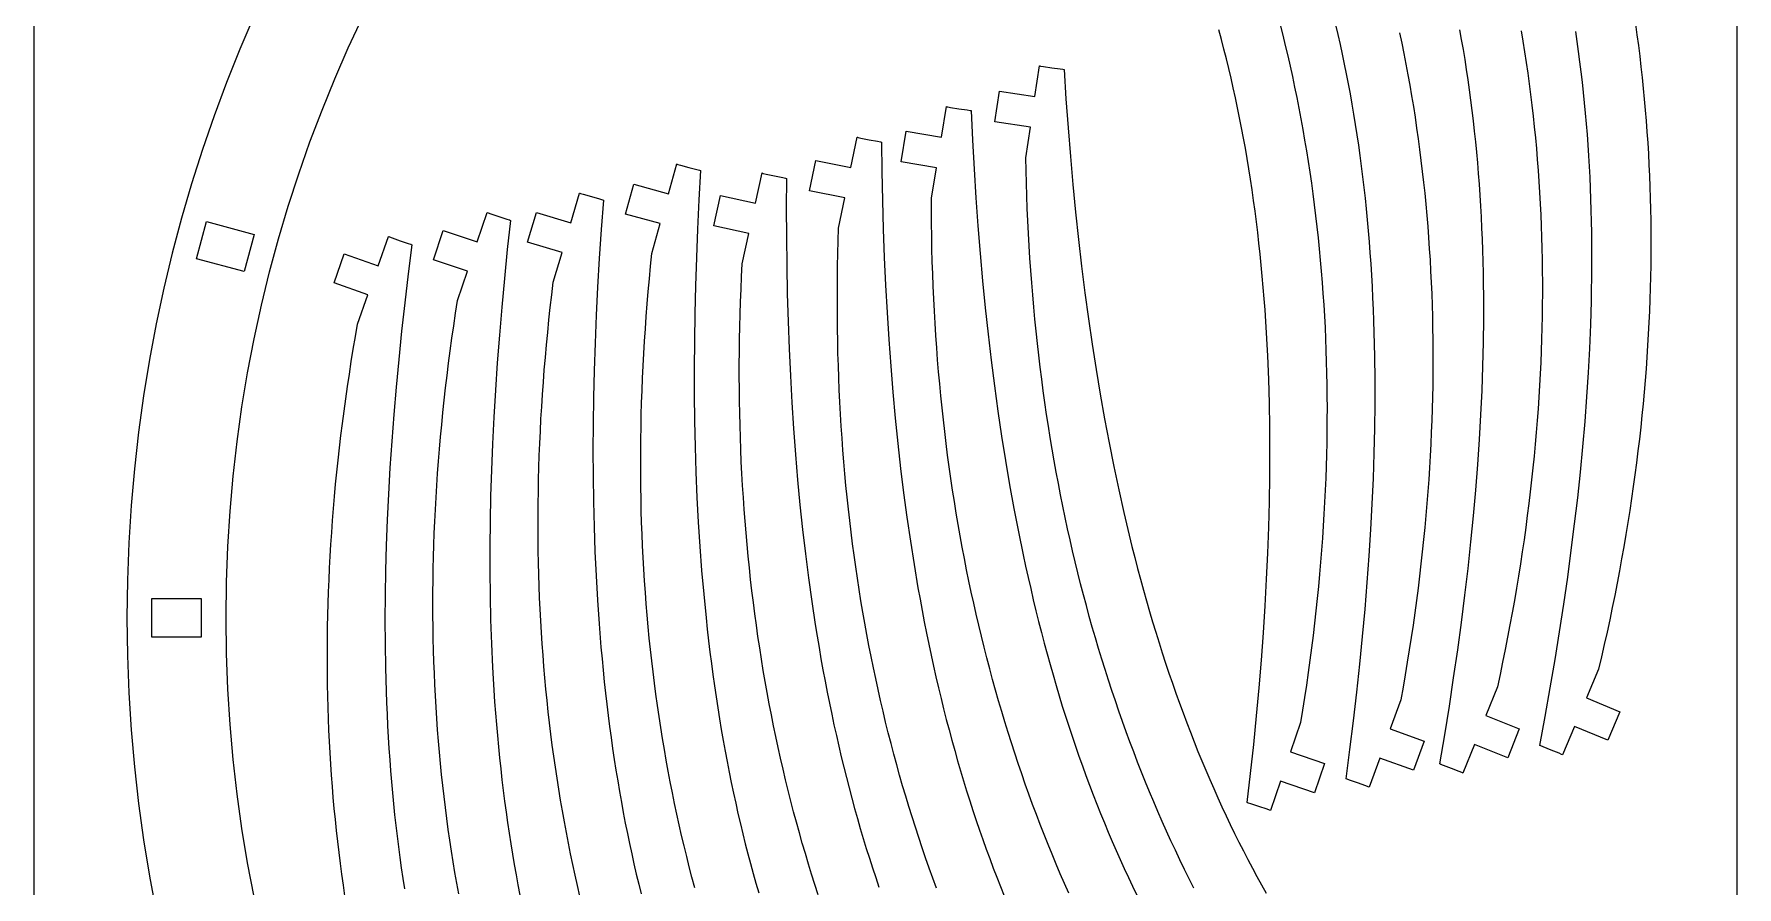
# Model space of a CAD drawing. Header units: metres. Extents: x -269 to 2726, y -36 to 1548.
# Drawn here: x 930.8 to 1205.8, y 659.2 to 796.8 of the extents above; entities that cross this region are included whole.
import ezdxf

# ---------------------------------------------------------------- set-up
doc = ezdxf.new("R2010")
doc.units = ezdxf.units.M
doc.layers.add('Page1', color=7, linetype='CONTINUOUS')

msp = doc.modelspace()

# ---------------------------------------------------------------- linework, layer by layer
at = {"layer": 'Page1'}
for points in [[(930.808216, 1488.872148), (1205.808216, 1488.872148), (1205.808216, -36.127852), (930.808216, -36.127852), (930.808216, 1488.872148)], [(1132.047241, 798.321411), (1132.464355, 796.66217), (1132.870117, 794.99646), (1133.264404, 793.324341), (1133.646973, 791.645752), (1134.018066, 789.960815), (1134.377563, 788.269409), (1134.725342, 786.571594), (1135.061523, 784.867432), (1135.385986, 783.15686), (1135.698608, 781.43988), (1135.999512, 779.716614), (1136.288696, 777.987), (1136.565918, 776.250977), (1136.831421, 774.508667), (1137.084839, 772.760071), (1137.326538, 771.005127), (1137.556152, 769.243896), (1137.773804, 767.476318), (1137.97937, 765.702515), (1138.172974, 763.922485), (1138.35437, 762.136169), (1138.523804, 760.343567), (1138.680908, 758.544739), (1138.82605, 756.739746), (1138.958862, 754.928467), (1139.079346, 753.111023), (1139.187622, 751.287354), (1139.283691, 749.45752), (1139.36731, 747.621521), (1139.438599, 745.779297), (1139.497437, 743.930969), (1139.543945, 742.076477), (1139.577881, 740.215881), (1139.599365, 738.349121), (1139.608398, 736.476257), (1139.604736, 734.59729), (1139.588623, 732.712219), (1139.559814, 730.821106), (1139.518311, 728.923889), (1139.464111, 727.02063), (1139.397339, 725.111267), (1139.317749, 723.195923), (1139.225342, 721.274475), (1139.120117, 719.347046), (1139.002075, 717.413635), (1138.871216, 715.474182), (1138.727295, 713.528748), (1138.570557, 711.577332), (1138.400879, 709.619934), (1138.21814, 707.656616), (1138.022461, 705.687317), (1137.813599, 703.712036), (1137.591675, 701.730896), (1137.356689, 699.743774), (1137.108521, 697.750793), (1136.847046, 695.751892), (1136.57251, 693.74707), (1136.284668, 691.736389), (1135.983521, 689.719849), (1135.669067, 687.697449), (1135.341309, 685.669189)], [(1151.520264, 689.362549), (1149.827026, 684.657959), (1149.827026, 684.657959), (1155.284302, 682.693787), (1153.590942, 677.989197), (1148.133667, 679.95343), (1148.133667, 679.95343), (1146.44043, 675.248901), (1146.44043, 675.248901), (1146.399048, 675.277466), (1146.280029, 675.329529), (1145.854004, 675.490356), (1144.558716, 675.942993), (1143.263428, 676.387268), (1142.837158, 676.537598), (1142.676758, 676.603516), (1142.676758, 676.603516), (1143.302734, 681.322144), (1143.883789, 685.976379), (1144.420044, 690.567078), (1144.911621, 695.095154), (1145.358398, 699.561401), (1145.76062, 703.966675), (1146.118042, 708.311707), (1146.43103, 712.597534), (1146.699341, 716.824829), (1146.923218, 720.994507), (1147.102539, 725.107361), (1147.237549, 729.164307), (1147.328003, 733.166077), (1147.374268, 737.113647), (1147.376099, 741.007751), (1147.333618, 744.849243), (1147.246948, 748.638977), (1147.187012, 750.514709), (1147.116089, 752.377808), (1147.034058, 754.228394), (1146.94104, 756.066528), (1146.836914, 757.892395), (1146.721802, 759.706055), (1146.595703, 761.507568), (1146.458496, 763.297119), (1146.310425, 765.074829), (1146.151245, 766.840698), (1145.981079, 768.59491), (1145.799805, 770.337524), (1145.607666, 772.068665), (1145.404541, 773.788452), (1145.19043, 775.497009), (1144.965332, 777.194336), (1144.729248, 778.880676), (1144.482178, 780.55603), (1144.224121, 782.220581), (1143.9552, 783.87439), (1143.675293, 785.517578), (1143.384399, 787.150208), (1143.08252, 788.772461), (1142.769775, 790.384338), (1142.446045, 791.986023), (1142.11145, 793.577637), (1141.765869, 795.15918), (1141.409424, 796.730896), (1141.042114, 798.292786)], [(1167.115356, 691.443909), (1165.258911, 686.801331), (1165.258911, 686.801331), (1170.644409, 684.647827), (1168.787842, 680.005249), (1163.402466, 682.158752), (1163.402466, 682.158752), (1161.546021, 677.516113), (1161.546021, 677.516113), (1161.505615, 677.546143), (1161.388672, 677.602295), (1160.968384, 677.777893), (1159.689697, 678.275513), (1158.410645, 678.764709), (1157.98999, 678.92981), (1157.832031, 679.001282), (1157.832031, 679.001282), (1158.622192, 683.69519), (1159.365356, 688.326294), (1160.061523, 692.895508), (1160.710815, 697.403687), (1161.313232, 701.851624), (1161.868896, 706.240112), (1162.377808, 710.570068), (1162.840088, 714.842346), (1163.255859, 719.057678), (1163.625, 723.217041), (1163.947876, 727.321106), (1164.224243, 731.37085), (1164.454468, 735.367065), (1164.638306, 739.310608), (1164.776123, 743.202271), (1164.867676, 747.042908), (1164.91333, 750.833374), (1164.918945, 752.710022), (1164.912964, 754.574463), (1164.89563, 756.426758), (1164.866821, 758.26709), (1164.826538, 760.095459), (1164.77478, 761.911987), (1164.711548, 763.716858), (1164.636963, 765.510132), (1164.550903, 767.29187), (1164.453491, 769.062256), (1164.344727, 770.821289), (1164.224487, 772.569214), (1164.092773, 774.305969), (1163.949829, 776.031799), (1163.79541, 777.746765), (1163.629639, 779.450989), (1163.452637, 781.144531), (1163.26416, 782.827515), (1163.064453, 784.5), (1162.853271, 786.162231), (1162.630859, 787.814148), (1162.397217, 789.455933), (1162.1521, 791.087708), (1161.895874, 792.709534), (1161.628174, 794.321594), (1161.349365, 795.923889), (1161.059204, 797.516541)], [(1189.420532, 798.415222), (1189.661133, 796.702881), (1189.889648, 794.984985), (1190.106079, 793.261475), (1190.310425, 791.532471), (1190.502563, 789.797913), (1190.682617, 788.0578), (1190.850342, 786.312195), (1191.005859, 784.561096), (1191.149048, 782.804504), (1191.280029, 781.04248), (1191.39856, 779.274963), (1191.504761, 777.501953), (1191.598633, 775.723572), (1191.680054, 773.939758), (1191.748901, 772.150513), (1191.805298, 770.355896), (1191.849243, 768.555847), (1191.880615, 766.750488), (1191.899414, 764.939697), (1191.905518, 763.123596), (1191.899048, 761.302185), (1191.879761, 759.475403), (1191.8479, 757.643311), (1191.803345, 755.805908), (1191.74585, 753.963257), (1191.675659, 752.115295), (1191.592651, 750.262085), (1191.496826, 748.403625), (1191.388062, 746.539978), (1191.266357, 744.671021), (1191.131714, 742.796875), (1190.984009, 740.917542), (1190.823364, 739.03302), (1190.649658, 737.143372), (1190.462891, 735.248474), (1190.262939, 733.34845), (1190.049927, 731.443298), (1189.82373, 729.53302), (1189.584351, 727.617615), (1189.331787, 725.697144), (1189.065918, 723.771545), (1188.786743, 721.840881), (1188.494263, 719.905151), (1188.188354, 717.964355), (1187.869141, 716.018555), (1187.536499, 714.067688), (1187.19043, 712.111816), (1186.830811, 710.15094), (1186.457764, 708.18512), (1186.071167, 706.214294), (1185.671021, 704.238464), (1185.257202, 702.25769), (1184.829834, 700.272034), (1184.388794, 698.281372), (1183.93396, 696.285828), (1183.465576, 694.2854)], [(1135.341309, 685.669189), (1133.730347, 680.935852), (1133.730347, 680.935852), (1139.221069, 679.067139), (1137.610107, 674.33374), (1132.119385, 676.202454), (1132.119385, 676.202454), (1130.508545, 671.469055), (1130.508545, 671.469055), (1130.466553, 671.496887), (1130.346802, 671.546875), (1129.917969, 671.700256), (1128.61499, 672.130249), (1127.312134, 672.551819), (1126.883301, 672.694702), (1126.721802, 672.757813), (1126.721802, 672.757813), (1127.265259, 677.486633), (1127.765015, 682.150269), (1128.221069, 686.749695), (1128.633545, 691.285645), (1129.002319, 695.758972), (1129.327515, 700.170593), (1129.609253, 704.52124), (1129.84729, 708.811829), (1130.04187, 713.043152), (1130.192871, 717.216125), (1130.300415, 721.331482), (1130.364502, 725.390137), (1130.385254, 729.392944), (1130.362427, 733.340698), (1130.296387, 737.234192), (1130.18689, 741.074402), (1130.034058, 744.862061), (1129.941406, 746.73645), (1129.837891, 748.598022), (1129.723633, 750.446899), (1129.598511, 752.283142), (1129.462646, 754.106873), (1129.315918, 755.918274), (1129.158325, 757.717346), (1128.98999, 759.504211), (1128.810791, 761.279053), (1128.62085, 763.04187), (1128.420044, 764.792847), (1128.208496, 766.532043), (1127.986206, 768.259583), (1127.753052, 769.975525), (1127.509155, 771.680054), (1127.254395, 773.373291), (1126.989014, 775.055237), (1126.712646, 776.726013), (1126.425659, 778.385803), (1126.12793, 780.034668), (1125.819336, 781.672668), (1125.5, 783.299988), (1125.169922, 784.916687), (1124.829102, 786.522888), (1124.477417, 788.118713), (1124.115112, 789.704224), (1123.741943, 791.279541), (1123.358154, 792.844788), (1122.963501, 794.400024), (1122.558228, 795.945374), (1122.142212, 797.481018)], [(1151.32251, 797.037476), (1151.675781, 795.352539), (1152.017456, 793.661316), (1152.34729, 791.963928), (1152.665405, 790.260315), (1152.971802, 788.550476), (1153.266357, 786.834534), (1153.54895, 785.112427), (1153.819824, 783.384094), (1154.078735, 781.649719), (1154.325684, 779.909119), (1154.560669, 778.162476), (1154.783569, 776.409668), (1154.994507, 774.650757), (1155.193359, 772.885803), (1155.380127, 771.114746), (1155.554688, 769.337646), (1155.717163, 767.554443), (1155.867432, 765.765259), (1156.005493, 763.969971), (1156.131348, 762.168701), (1156.244873, 760.361389), (1156.345947, 758.548096), (1156.434814, 756.728821), (1156.51123, 754.903564), (1156.575317, 753.072327), (1156.626953, 751.235107), (1156.666016, 749.391968), (1156.692627, 747.542908), (1156.706787, 745.687866), (1156.708252, 743.826965), (1156.697144, 741.960083), (1156.673462, 740.087402), (1156.637085, 738.20874), (1156.588013, 736.32428), (1156.526123, 734.433899), (1156.451538, 732.53772), (1156.364258, 730.635681), (1156.264038, 728.727783), (1156.151001, 726.814087), (1156.025146, 724.894592), (1155.886353, 722.969299), (1155.734497, 721.038208), (1155.569824, 719.101379), (1155.39209, 717.158752), (1155.201294, 715.210327), (1154.997437, 713.256226), (1154.780518, 711.296387), (1154.550415, 709.33075), (1154.307129, 707.359497), (1154.050659, 705.382507), (1153.781006, 703.39978), (1153.498047, 701.411438), (1153.201782, 699.417358), (1152.892334, 697.417664), (1152.569458, 695.412354), (1152.233154, 693.401367), (1151.883423, 691.384766), (1151.520264, 689.362549)], [(1170.969849, 797.363892), (1171.252197, 795.661804), (1171.522705, 793.953918), (1171.781128, 792.240234), (1172.027588, 790.520813), (1172.262085, 788.795593), (1172.484497, 787.064636), (1172.694824, 785.327942), (1172.893066, 783.585571), (1173.079102, 781.837463), (1173.25293, 780.083618), (1173.414551, 778.324097), (1173.563965, 776.55896), (1173.701172, 774.788086), (1173.825928, 773.011597), (1173.938477, 771.229492), (1174.038574, 769.441711), (1174.126343, 767.648315), (1174.20166, 765.849365), (1174.264526, 764.0448), (1174.314819, 762.234619), (1174.352661, 760.418884), (1174.37793, 758.597656), (1174.390747, 756.770813), (1174.390747, 754.938416), (1174.378174, 753.100586), (1174.353027, 751.257202), (1174.315063, 749.408264), (1174.264404, 747.553894), (1174.200928, 745.694092), (1174.124756, 743.828735), (1174.035645, 741.958008), (1173.933716, 740.081787), (1173.818848, 738.200195), (1173.691162, 736.31311), (1173.550415, 734.420654), (1173.396729, 732.522827), (1173.230103, 730.619629), (1173.050293, 728.71106), (1172.857544, 726.797119), (1172.651611, 724.877808), (1172.432495, 722.953247), (1172.200317, 721.023254), (1171.954834, 719.088013), (1171.696167, 717.147522), (1171.424316, 715.20166), (1171.139038, 713.25061), (1170.840454, 711.29425), (1170.528564, 709.332642), (1170.203369, 707.365784), (1169.864624, 705.393677), (1169.512451, 703.416443), (1169.146851, 701.43396), (1168.7677, 699.446228), (1168.375, 697.45343), (1167.96875, 695.455383), (1167.54895, 693.452209), (1167.115356, 691.443909)], [(1183.465576, 694.2854), (1181.52832, 689.675903), (1181.52832, 689.675903), (1186.875366, 687.428772), (1184.93811, 682.819275), (1179.591187, 685.066467), (1179.591187, 685.066467), (1177.653931, 680.45697), (1177.653931, 680.45697), (1177.614136, 680.487671), (1177.498047, 680.545837), (1177.080933, 680.728821), (1175.811157, 681.248596), (1174.540894, 681.760071), (1174.123169, 681.932495), (1173.966309, 682.006714), (1173.966309, 682.006714), (1174.838379, 686.686096), (1175.662231, 691.303528), (1176.437988, 695.859924), (1177.165894, 700.356079), (1177.845825, 704.792786), (1178.478027, 709.170959), (1179.062378, 713.491394), (1179.599243, 717.754883), (1180.088501, 721.962341), (1180.530273, 726.114624), (1180.924561, 730.212463), (1181.271729, 734.256775), (1181.571533, 738.248352), (1181.824219, 742.188049), (1182.029907, 746.076721), (1182.188477, 749.915161), (1182.300293, 753.704224), (1182.338623, 755.580566), (1182.365234, 757.444824), (1182.380249, 759.297119), (1182.383545, 761.137634), (1182.375122, 762.966431), (1182.355103, 764.78363), (1182.323364, 766.589355), (1182.280151, 768.383606), (1182.22522, 770.166565), (1182.158691, 771.938354), (1182.080566, 773.699097), (1181.990845, 775.448792), (1181.889526, 777.187622), (1181.776611, 778.91571), (1181.652222, 780.633118), (1181.516235, 782.339905), (1181.368774, 784.036316), (1181.209717, 785.72229), (1181.039185, 787.398071), (1180.857178, 789.06366), (1180.663574, 790.719238), (1180.458618, 792.364868), (1180.242065, 794.000671), (1180.014038, 795.626709), (1179.774658, 797.243164)], [(1118.090332, 658.953552), (1117.332153, 660.469055), (1116.584106, 661.992981), (1115.845947, 663.52533), (1115.11792, 665.066101), (1114.400024, 666.615295), (1113.692139, 668.172913), (1112.994507, 669.738892), (1112.306885, 671.313293), (1111.629639, 672.896118), (1110.962524, 674.487305), (1110.305786, 676.086853), (1109.659302, 677.694824), (1109.023071, 679.311157), (1108.397339, 680.935913), (1107.781982, 682.56897), (1107.177124, 684.210449), (1106.582642, 685.860291), (1105.998779, 687.518433), (1105.425293, 689.184998), (1104.862549, 690.859863), (1104.310303, 692.543091), (1103.768677, 694.234619), (1103.237793, 695.934509), (1102.717651, 697.642761), (1102.20813, 699.359314), (1101.709473, 701.084167), (1101.221558, 702.817383), (1100.744507, 704.558899), (1100.27832, 706.308716), (1099.822998, 708.066833), (1099.378662, 709.833252), (1098.94519, 711.607971), (1098.522827, 713.390991), (1098.11145, 715.182251), (1097.711182, 716.981812), (1097.321899, 718.789673), (1096.943848, 720.605835), (1096.577026, 722.430237), (1096.221191, 724.262878), (1095.876709, 726.103821), (1095.543579, 727.953003), (1095.221558, 729.810425), (1094.911011, 731.676086), (1094.611694, 733.550049), (1094.323853, 735.43219), (1094.047485, 737.322571), (1093.782471, 739.221191), (1093.529053, 741.128052), (1093.286987, 743.043152), (1093.056641, 744.966431), (1092.837769, 746.897949), (1092.630615, 748.837646), (1092.435059, 750.785522), (1092.251221, 752.741638), (1092.079102, 754.705994), (1091.918701, 756.678467), (1091.770142, 758.65918), (1091.633423, 760.64801), (1091.508423, 762.645081), (1091.395386, 764.650269), (1091.294312, 766.663635), (1091.205078, 768.685181), (1091.12793, 770.714905), (1091.062744, 772.752747), (1091.009644, 774.798767), (1090.968628, 776.852966), (1090.968628, 776.852966), (1091.705078, 781.798401), (1091.705078, 781.798401), (1085.968384, 782.65271), (1086.704834, 787.598206), (1092.441528, 786.743835), (1092.441528, 786.743835), (1093.177979, 791.689331), (1093.177979, 791.689331), (1093.224243, 791.669434), (1093.351074, 791.641785), (1093.800537, 791.567749), (1095.159424, 791.378235), (1096.516724, 791.197021), (1096.964111, 791.13324), (1097.134399, 791.100159), (1097.134399, 791.100159), (1097.447266, 786.350525), (1097.791504, 781.672791), (1098.167114, 777.066101), (1098.574341, 772.529663), (1099.013306, 768.062683), (1099.484009, 763.664246), (1099.986694, 759.333557), (1100.521484, 755.069763), (1101.088501, 750.87207), (1101.687866, 746.739624), (1102.31958, 742.67157), (1102.984009, 738.667175), (1103.68103, 734.725525), (1104.410889, 730.845764), (1105.173828, 727.0271), (1105.969849, 723.268738), (1106.79895, 719.569824), (1107.226074, 717.742371), (1107.661499, 715.929504), (1108.105347, 714.131042), (1108.557617, 712.346985), (1109.018188, 710.577087), (1109.487183, 708.82135), (1109.9646, 707.079651), (1110.450562, 705.351868), (1110.944946, 703.637939), (1111.447754, 701.937683), (1111.959106, 700.251038), (1112.478882, 698.577942), (1113.007324, 696.918213), (1113.544189, 695.27179), (1114.0896, 693.638611), (1114.643677, 692.018494), (1115.206299, 690.411316), (1115.777588, 688.817078), (1116.357422, 687.235657), (1116.945923, 685.66687), (1117.543091, 684.110657), (1118.148926, 682.566895), (1118.763428, 681.035522), (1119.386597, 679.516418), (1120.018555, 678.009521), (1120.65918, 676.514587), (1121.308594, 675.031677), (1121.966797, 673.560608), (1122.633667, 672.101257), (1123.309448, 670.653564), (1123.994019, 669.217407), (1124.687378, 667.792664), (1125.389648, 666.379211), (1126.100708, 664.977051), (1126.820679, 663.585999), (1127.549561, 662.205933), (1128.287231, 660.836853), (1129.033936, 659.478516), (1129.789551, 658.13092)], [(1097.908325, 658.128418), (1097.217407, 659.68988), (1096.536865, 661.259583), (1095.866577, 662.837524), (1095.206665, 664.423706), (1094.557129, 666.018066), (1093.917847, 667.620667), (1093.289185, 669.231445), (1092.670776, 670.850464), (1092.062988, 672.477661), (1091.465698, 674.113037), (1090.878906, 675.756653), (1090.302734, 677.408386), (1089.737183, 679.068359), (1089.182251, 680.73645), (1088.638062, 682.41272), (1088.104492, 684.097168), (1087.581787, 685.789795), (1087.069824, 687.49054), (1086.568604, 689.199463), (1086.078369, 690.916504), (1085.598877, 692.641663), (1085.130371, 694.375), (1084.672852, 696.116455), (1084.226196, 697.866028), (1083.790649, 699.623718), (1083.366089, 701.389465), (1082.952637, 703.163391), (1082.550293, 704.945435), (1082.159058, 706.735535), (1081.779053, 708.533691), (1081.410156, 710.340027), (1081.052612, 712.154358), (1080.706299, 713.976807), (1080.371216, 715.807373), (1080.047607, 717.645935), (1079.735229, 719.492615), (1079.434326, 721.347351), (1079.144897, 723.210083), (1078.866821, 725.080933), (1078.600342, 726.959778), (1078.345459, 728.84668), (1078.102051, 730.741577), (1077.870239, 732.644592), (1077.650024, 734.555542), (1077.441528, 736.474548), (1077.244751, 738.40155), (1077.059692, 740.336609), (1076.886353, 742.279602), (1076.724854, 744.230652), (1076.575195, 746.189697), (1076.437378, 748.156677), (1076.311401, 750.131714), (1076.197388, 752.114685), (1076.095337, 754.105591), (1076.005371, 756.104553), (1075.927246, 758.111389), (1075.861328, 760.126221), (1075.807495, 762.149048), (1075.765747, 764.17981), (1075.736084, 766.218506), (1075.71875, 768.265076), (1075.713501, 770.319641), (1075.713501, 770.319641), (1076.536255, 775.251526), (1076.536255, 775.251526), (1070.815186, 776.205811), (1071.637939, 781.137695), (1077.358887, 780.18335), (1077.358887, 780.18335), (1078.181519, 785.115234), (1078.181519, 785.115234), (1078.227417, 785.094543), (1078.35376, 785.064636), (1078.801758, 784.982788), (1080.157227, 784.769592), (1081.511108, 784.564697), (1081.957397, 784.493164), (1082.127075, 784.457092), (1082.127075, 784.457092), (1082.356934, 779.702698), (1082.619507, 775.019714), (1082.914673, 770.407166), (1083.242676, 765.864319), (1083.603516, 761.39032), (1083.997437, 756.984375), (1084.424561, 752.645569), (1084.884766, 748.373047), (1085.378418, 744.166138), (1085.905518, 740.023865), (1086.466187, 735.945435), (1087.060669, 731.929993), (1087.688843, 727.976807), (1088.350952, 724.0849), (1089.046997, 720.25354), (1089.777344, 716.481812), (1090.541748, 712.768982), (1090.93689, 710.934387), (1091.340698, 709.114197), (1091.753052, 707.308289), (1092.174072, 705.516541), (1092.603638, 703.738892), (1093.041992, 701.975281), (1093.489014, 700.225464), (1093.94458, 698.489502), (1094.409058, 696.767151), (1094.88208, 695.058411), (1095.363892, 693.363098), (1095.854492, 691.681152), (1096.35376, 690.012512), (1096.861938, 688.356934), (1097.378784, 686.714478), (1097.904419, 685.0849), (1098.438965, 683.468201), (1098.9823, 681.864258), (1099.534424, 680.272888), (1100.095459, 678.694092), (1100.665405, 677.127686), (1101.244141, 675.573669), (1101.831909, 674.031799), (1102.428467, 672.502014), (1103.033936, 670.984314), (1103.648438, 669.478455), (1104.271851, 667.984436), (1104.904297, 666.502075), (1105.545654, 665.031311), (1106.196045, 663.572021), (1106.855469, 662.124146), (1107.523804, 660.6875), (1108.201294, 659.262085), (1108.887817, 657.847656)], [(1076.529541, 658.965149), (1075.936035, 660.581238), (1075.353149, 662.205139), (1074.781006, 663.836914), (1074.219482, 665.476501), (1073.668823, 667.123901), (1073.129028, 668.779175), (1072.599976, 670.4422), (1072.081787, 672.113098), (1071.574463, 673.791748), (1071.078125, 675.47821), (1070.592773, 677.172485), (1070.118408, 678.874512), (1069.655029, 680.58429), (1069.202637, 682.30188), (1068.761475, 684.027283), (1068.331421, 685.760376), (1067.912476, 687.501221), (1067.504639, 689.249817), (1067.108154, 691.006226), (1066.7229, 692.770264), (1066.348877, 694.542114), (1065.986328, 696.321655), (1065.63501, 698.108887), (1065.295044, 699.90387), (1064.966553, 701.706543), (1064.649536, 703.516907), (1064.343872, 705.334961), (1064.049805, 707.160706), (1063.767334, 708.994141), (1063.49646, 710.835266), (1063.237061, 712.684021), (1062.98938, 714.540466), (1062.753418, 716.404541), (1062.529175, 718.276245), (1062.31665, 720.15564), (1062.115845, 722.042664), (1061.92688, 723.937317), (1061.749756, 725.8396), (1061.584595, 727.749451), (1061.431152, 729.666992), (1061.289795, 731.592102), (1061.1604, 733.52478), (1061.042969, 735.465088), (1060.9375, 737.413025), (1060.844238, 739.368469), (1060.763062, 741.331543), (1060.69397, 743.302185), (1060.636963, 745.280334), (1060.592285, 747.266113), (1060.559814, 749.259399), (1060.539551, 751.260254), (1060.531616, 753.268616), (1060.536011, 755.284546), (1060.552734, 757.307983), (1060.581909, 759.338928), (1060.623413, 761.377441), (1060.67749, 763.423401), (1060.744019, 765.476868), (1060.744019, 765.476868), (1061.738281, 770.377014), (1061.738281, 770.377014), (1056.054077, 771.530457), (1057.048462, 776.430542), (1062.732544, 775.277161), (1062.732544, 775.277161), (1063.726929, 780.177307), (1063.726929, 780.177307), (1063.771973, 780.155029), (1063.897217, 780.120789), (1064.342163, 780.023315), (1065.689209, 779.762939), (1067.035278, 779.510925), (1067.47876, 779.423889), (1067.646973, 779.381897), (1067.646973, 779.381897), (1067.710938, 774.622375), (1067.809814, 769.933044), (1067.943848, 765.313049), (1068.113037, 760.761536), (1068.317627, 756.277649), (1068.557495, 751.860596), (1068.832886, 747.509521), (1069.143799, 743.223633), (1069.490234, 739.002014), (1069.872559, 734.843872), (1070.290527, 730.748352), (1070.744385, 726.7146), (1071.234253, 722.741882), (1071.760132, 718.829224), (1072.322144, 714.975952), (1072.920288, 711.18103), (1073.55481, 707.443787), (1073.88562, 705.596497), (1074.225586, 703.763306), (1074.574707, 701.944092), (1074.932861, 700.138794), (1075.300171, 698.347229), (1075.676758, 696.569336), (1076.062378, 694.805054), (1076.457153, 693.054199), (1076.861084, 691.316711), (1077.274292, 689.592529), (1077.696655, 687.881409), (1078.128174, 686.183411), (1078.56897, 684.498291), (1079.019043, 682.82605), (1079.478271, 681.166504), (1079.946777, 679.519653), (1080.424561, 677.885254), (1080.911499, 676.263306), (1081.407837, 674.653687), (1081.913452, 673.056213), (1082.428345, 671.470886), (1082.952515, 669.897583), (1083.486084, 668.336182), (1084.028931, 666.786499), (1084.581055, 665.248596), (1085.142578, 663.722229), (1085.713501, 662.207336), (1086.293823, 660.703796), (1086.883423, 659.211548), (1087.482544, 657.730469)], [(1037.505371, 659.02887), (1037.059692, 660.703674), (1036.625244, 662.385498), (1036.202148, 664.074341), (1035.790405, 665.770264), (1035.390015, 667.473206), (1035.001099, 669.183167), (1034.623657, 670.900146), (1034.257568, 672.624146), (1033.903076, 674.355103), (1033.560181, 676.093079), (1033.22876, 677.838013), (1032.908936, 679.589966), (1032.60083, 681.348816), (1032.304321, 683.114685), (1032.019531, 684.887512), (1031.74646, 686.667236), (1031.485229, 688.453857), (1031.235718, 690.247498), (1030.998169, 692.047974), (1030.772339, 693.855408), (1030.558472, 695.669678), (1030.356567, 697.490906), (1030.166504, 699.31897), (1029.988525, 701.153931), (1029.82251, 702.995728), (1029.668579, 704.844421), (1029.526733, 706.69989), (1029.397095, 708.562256), (1029.279541, 710.431458), (1029.174072, 712.307434), (1029.080933, 714.190308), (1029, 716.079895), (1028.931396, 717.976318), (1028.875, 719.879517), (1028.831055, 721.789551), (1028.799438, 723.706299), (1028.780273, 725.629822), (1028.773438, 727.56012), (1028.779175, 729.497131), (1028.797363, 731.440918), (1028.828125, 733.391418), (1028.87146, 735.348633), (1028.927368, 737.312561), (1028.99585, 739.283203), (1029.077026, 741.260559), (1029.171021, 743.244629), (1029.277588, 745.235291), (1029.396973, 747.232666), (1029.529175, 749.236755), (1029.674194, 751.247437), (1029.832031, 753.264771), (1030.002808, 755.288757), (1030.186401, 757.319397), (1030.383057, 759.356628), (1030.592651, 761.400452), (1030.592651, 761.400452), (1031.926392, 766.219299), (1031.926392, 766.219299), (1026.336548, 767.766418), (1027.670166, 772.585205), (1033.26001, 771.038147), (1033.26001, 771.038147), (1034.59375, 775.856995), (1034.59375, 775.856995), (1034.637207, 775.831665), (1034.759644, 775.788696), (1035.196777, 775.660461), (1036.522461, 775.306763), (1037.847534, 774.961426), (1038.283813, 774.843628), (1038.448853, 774.790039), (1038.448853, 774.790039), (1038.180542, 770.037659), (1037.952148, 765.352844), (1037.76355, 760.734741), (1037.614868, 756.182495), (1037.506104, 751.695313), (1037.437378, 747.272278), (1037.408447, 742.912598), (1037.419678, 738.615417), (1037.470825, 734.379944), (1037.562134, 730.205261), (1037.693359, 726.090576), (1037.864746, 722.035034), (1038.076294, 718.037781), (1038.328003, 714.098022), (1038.619751, 710.214844), (1038.951782, 706.387512), (1039.323975, 702.615051), (1039.525269, 700.749207), (1039.73645, 698.89679), (1039.957886, 697.057678), (1040.189209, 695.23175), (1040.430664, 693.418945), (1040.682251, 691.619141), (1040.943848, 689.832214), (1041.215576, 688.058105), (1041.497437, 686.296692), (1041.789307, 684.547791), (1042.091187, 682.811462), (1042.40332, 681.087463), (1042.725464, 679.375732), (1043.057739, 677.676147), (1043.400146, 675.988647), (1043.752563, 674.313049), (1044.115112, 672.649353), (1044.487793, 670.997375), (1044.870605, 669.357056), (1045.26355, 667.72821), (1045.666626, 666.11084), (1046.079834, 664.504761), (1046.503052, 662.909912), (1046.936523, 661.326233), (1047.380127, 659.753479), (1047.83374, 658.19165)], [(1057.428833, 657.88147), (1056.896118, 659.53064), (1056.374268, 661.187378), (1055.863403, 662.851807), (1055.363403, 664.523865), (1054.874512, 666.203491), (1054.396606, 667.890747), (1053.92981, 669.585632), (1053.473999, 671.288086), (1053.029419, 672.998169), (1052.595947, 674.71582), (1052.173706, 676.44104), (1051.762695, 678.173828), (1051.362915, 679.914185), (1050.974365, 681.662048), (1050.59729, 683.417542), (1050.231445, 685.180542), (1049.876953, 686.951111), (1049.534058, 688.729126), (1049.202515, 690.514771), (1048.882446, 692.307861), (1048.573853, 694.108521), (1048.276855, 695.916626), (1047.991455, 697.732239), (1047.717651, 699.555359), (1047.455566, 701.385986), (1047.205078, 703.22406), (1046.966309, 705.06958), (1046.739258, 706.922607), (1046.524048, 708.783081), (1046.320679, 710.651001), (1046.129028, 712.526367), (1045.949341, 714.40918), (1045.781494, 716.299377), (1045.62561, 718.197083), (1045.481812, 720.102112), (1045.349854, 722.014648), (1045.22998, 723.934509), (1045.122314, 725.861816), (1045.026611, 727.796448), (1044.942993, 729.738525), (1044.871704, 731.687988), (1044.8125, 733.644775), (1044.765503, 735.608948), (1044.730835, 737.580505), (1044.708496, 739.559387), (1044.698364, 741.545593), (1044.700684, 743.539124), (1044.715332, 745.540039), (1044.742432, 747.548279), (1044.781982, 749.563782), (1044.834106, 751.586609), (1044.898682, 753.61676), (1044.97583, 755.654236), (1045.065552, 757.698975), (1045.167847, 759.750977), (1045.167847, 759.750977), (1046.247559, 764.632996), (1046.247559, 764.632996), (1040.584351, 765.885437), (1041.664063, 770.767456), (1047.327271, 769.515076), (1047.327271, 769.515076), (1048.40686, 774.397095), (1048.40686, 774.397095), (1048.45166, 774.374023), (1048.576172, 774.337585), (1049.019409, 774.232361), (1050.361816, 773.948547), (1051.703125, 773.673096), (1052.14502, 773.578247), (1052.3125, 773.533325), (1052.3125, 773.533325), (1052.293335, 768.773438), (1052.310425, 764.08313), (1052.36377, 759.461487), (1052.453613, 754.907715), (1052.579834, 750.420959), (1052.742554, 746.000366), (1052.942017, 741.645142), (1053.177979, 737.354492), (1053.450806, 733.127441), (1053.760376, 728.963257), (1054.106934, 724.861084), (1054.490356, 720.820068), (1054.910767, 716.839355), (1055.368286, 712.918152), (1055.862915, 709.055603), (1056.394775, 705.250854), (1056.963867, 701.503113), (1057.262451, 699.65033), (1057.570435, 697.811523), (1057.887695, 695.98645), (1058.214355, 694.175171), (1058.550415, 692.377502), (1058.895752, 690.593323), (1059.250488, 688.822571), (1059.614746, 687.065063), (1059.988281, 685.320801), (1060.371338, 683.589661), (1060.763794, 681.87146), (1061.165649, 680.166138), (1061.576904, 678.473633), (1061.997681, 676.793762), (1062.427856, 675.126465), (1062.867554, 673.47168), (1063.316772, 671.829224), (1063.775391, 670.198975), (1064.24353, 668.580933), (1064.721191, 666.974915), (1065.208252, 665.380859), (1065.704956, 663.798645), (1066.211182, 662.228088), (1066.726807, 660.66925), (1067.252075, 659.121887)], [(1018.95874, 657.6698), (1018.565186, 659.365784), (1018.183105, 661.068665), (1017.8125, 662.77832), (1017.453491, 664.494812), (1017.106018, 666.21814), (1016.770142, 667.948242), (1016.445862, 669.68512), (1016.133301, 671.428833), (1015.832397, 673.179321), (1015.543274, 674.936523), (1015.265869, 676.700562), (1015.000244, 678.471313), (1014.74646, 680.248779), (1014.504517, 682.03302), (1014.274475, 683.823975), (1014.056335, 685.621643), (1013.850159, 687.426025), (1013.655945, 689.237061), (1013.473755, 691.054871), (1013.303589, 692.879272), (1013.145569, 694.710388), (1012.999573, 696.548157), (1012.865784, 698.392578), (1012.744141, 700.243652), (1012.634705, 702.101379), (1012.537537, 703.965698), (1012.452576, 705.83667), (1012.379944, 707.714233), (1012.319641, 709.598389), (1012.271729, 711.489136), (1012.236206, 713.386475), (1012.213074, 715.290405), (1012.202454, 717.200867), (1012.204285, 719.11792), (1012.218628, 721.041443), (1012.245544, 722.971558), (1012.285095, 724.908203), (1012.337219, 726.851379), (1012.401978, 728.801025), (1012.479431, 730.757202), (1012.569641, 732.719849), (1012.672546, 734.689026), (1012.788269, 736.664612), (1012.916748, 738.646729), (1013.058105, 740.635254), (1013.212341, 742.630249), (1013.379456, 744.631714), (1013.55957, 746.639526), (1013.752563, 748.65387), (1013.958618, 750.674561), (1014.177734, 752.70166), (1014.409851, 754.735107), (1014.65509, 756.775024), (1014.65509, 756.775024), (1016.072693, 761.569824), (1016.072693, 761.569824), (1010.510681, 763.214233), (1011.928284, 768.009094), (1017.490295, 766.364685), (1017.490295, 766.364685), (1018.907898, 771.159485), (1018.907898, 771.159485), (1018.950867, 771.133423), (1019.072632, 771.088318), (1019.507324, 770.952454), (1020.82666, 770.575684), (1022.145569, 770.207336), (1022.579773, 770.081909), (1022.743713, 770.025452), (1022.743713, 770.025452), (1022.392578, 765.278503), (1022.082397, 760.598389), (1021.813232, 755.984253), (1021.585144, 751.435303), (1021.398132, 746.950684), (1021.252136, 742.529541), (1021.147217, 738.171021), (1021.083435, 733.874329), (1021.060669, 729.63855), (1021.079041, 725.462891), (1021.138489, 721.346558), (1021.239075, 717.288635), (1021.380798, 713.28833), (1021.56366, 709.344727), (1021.787659, 705.457092), (1022.052856, 701.624512), (1022.359192, 697.846191), (1022.527771, 695.977112), (1022.706726, 694.121277), (1022.895874, 692.278564), (1023.095398, 690.448853), (1023.305176, 688.632141), (1023.52533, 686.828186), (1023.755676, 685.036987), (1023.996399, 683.258423), (1024.247437, 681.492371), (1024.508789, 679.738647), (1024.780396, 677.997314), (1025.062256, 676.268127), (1025.354492, 674.551025), (1025.657104, 672.845886), (1025.969971, 671.152649), (1026.293091, 669.471191), (1026.626587, 667.801392), (1026.970459, 666.143188), (1027.324585, 664.496399), (1027.688965, 662.861023), (1028.063721, 661.236816), (1028.448853, 659.623779), (1028.844238, 658.02179)], [(999.3927, 658.021484), (999.082031, 659.743042), (998.783142, 661.471008), (998.495972, 663.205383), (998.220703, 664.946167), (997.957275, 666.693359), (997.70575, 668.446899), (997.466125, 670.206787), (997.238464, 671.973022), (997.022766, 673.745667), (996.819153, 675.524597), (996.627502, 677.309875), (996.447998, 679.10144), (996.280579, 680.899353), (996.125366, 682.703552), (995.982239, 684.513977), (995.851379, 686.33075), (995.732727, 688.153748), (995.626404, 689.983032), (995.532349, 691.818542), (995.450623, 693.660278), (995.381226, 695.508301), (995.32428, 697.362488), (995.279724, 699.222839), (995.247681, 701.089478), (995.228088, 702.962219), (995.221008, 704.841187), (995.226501, 706.726318), (995.244568, 708.617554), (995.27533, 710.515015), (995.318665, 712.418518), (995.374695, 714.328247), (995.44342, 716.244019), (995.524902, 718.165894), (995.619202, 720.093933), (995.726257, 722.028015), (995.846191, 723.96814), (995.978943, 725.914368), (996.124634, 727.866638), (996.283264, 729.824951), (996.454834, 731.789307), (996.639404, 733.759705), (996.837036, 735.736084), (997.047668, 737.718506), (997.271423, 739.706909), (997.508301, 741.701294), (997.758362, 743.701599), (998.021606, 745.707947), (998.298035, 747.720215), (998.587708, 749.738403), (998.890686, 751.762573), (999.20697, 753.792664), (999.20697, 753.792664), (1000.791016, 758.535095), (1000.791016, 758.535095), (995.289795, 760.37262), (996.87384, 765.115051), (1002.375122, 763.277527), (1002.375122, 763.277527), (1003.959167, 768.019958), (1003.959167, 768.019958), (1004.001221, 767.992371), (1004.121338, 767.943115), (1004.551025, 767.792175), (1005.856384, 767.369568), (1007.161621, 766.955383), (1007.591187, 766.814941), (1007.753113, 766.752747), (1007.753113, 766.752747), (1007.23645, 762.020935), (1006.763184, 757.354492), (1006.333191, 752.752563), (1005.946472, 748.214355), (1005.603027, 743.739014), (1005.302856, 739.325623), (1005.045898, 734.97345), (1004.832153, 730.68158), (1004.66156, 726.449158), (1004.534241, 722.275452), (1004.450012, 718.159546), (1004.408875, 714.100586), (1004.41095, 710.097717), (1004.456055, 706.150208), (1004.54425, 702.25708), (1004.675476, 698.417603), (1004.849792, 694.630859), (1004.953064, 692.757019), (1005.067078, 690.896118), (1005.191833, 689.047913), (1005.327393, 687.212402), (1005.473633, 685.389404), (1005.630676, 683.578918), (1005.798401, 681.780762), (1005.976929, 679.994873), (1006.166138, 678.221069), (1006.366089, 676.459351), (1006.576782, 674.709595), (1006.798157, 672.971619), (1007.030334, 671.245361), (1007.273193, 669.530701), (1007.526733, 667.827576), (1007.791016, 666.135864), (1008.06604, 664.455444), (1008.351807, 662.786255), (1008.648193, 661.128113), (1008.955383, 659.480957), (1009.273193, 657.844727)], [(958.63501, 766.540649), (966.362366, 764.470154), (964.75769, 758.481384), (957.030334, 760.551941), (958.63501, 766.540649)], [(981.01416, 657.707458), (980.757324, 659.446594), (980.512451, 661.191895), (980.279541, 662.94342), (980.058655, 664.70105), (979.849792, 666.464905), (979.653015, 668.234863), (979.468323, 670.010986), (979.295715, 671.793213), (979.135315, 673.581543), (978.987061, 675.375977), (978.851074, 677.176514), (978.727356, 678.983154), (978.615845, 680.795837), (978.516724, 682.614563), (978.429932, 684.439392), (978.355469, 686.270264), (978.293457, 688.107117), (978.243896, 689.950012), (978.206787, 691.798889), (978.18219, 693.653809), (978.170166, 695.514709), (978.170654, 697.381592), (978.183777, 699.254395), (978.209534, 701.133179), (978.247925, 703.017944), (978.299011, 704.90863), (978.362793, 706.805176), (978.439392, 708.707703), (978.528748, 710.616089), (978.630859, 712.530396), (978.745911, 714.450623), (978.873779, 716.376648), (979.014587, 718.308594), (979.168396, 720.246338), (979.335083, 722.189941), (979.514832, 724.139404), (979.707581, 726.094666), (979.913452, 728.055725), (980.132385, 730.022583), (980.364441, 731.995178), (980.60968, 733.973633), (980.868103, 735.957825), (981.139771, 737.947754), (981.424683, 739.94342), (981.722839, 741.944885), (982.034363, 743.952026), (982.359253, 745.964844), (982.69751, 747.983398), (983.049133, 750.007629), (983.049133, 750.007629), (984.715759, 754.721741), (984.715759, 754.721741), (979.247437, 756.654968), (980.914001, 761.36908), (986.382324, 759.435791), (986.382324, 759.435791), (988.04895, 764.149902), (988.04895, 764.149902), (988.090515, 764.121582), (988.209717, 764.07019), (988.63678, 763.911743), (989.93457, 763.466431), (991.232361, 763.029541), (991.659424, 762.881592), (991.82019, 762.816589), (991.82019, 762.816589), (991.221069, 758.094543), (990.666382, 753.437073), (990.156128, 748.843384), (989.690308, 744.312561), (989.268799, 739.843872), (988.891602, 735.436462), (988.558777, 731.089417), (988.270142, 726.80188), (988.025757, 722.573181), (987.825562, 718.402283), (987.669495, 714.288452), (987.557556, 710.230835), (987.489746, 706.228577), (987.465942, 702.280823), (987.486206, 698.38678), (987.550415, 694.545593), (987.65863, 690.756409), (987.729187, 688.881042), (987.810669, 687.018372), (987.903198, 685.168335), (988.006653, 683.330688), (988.121094, 681.505493), (988.24646, 679.692505), (988.382813, 677.891663), (988.530151, 676.102966), (988.688354, 674.326172), (988.857544, 672.561218), (989.037659, 670.807983), (989.228699, 669.066406), (989.430664, 667.336365), (989.643555, 665.617798), (989.867371, 663.910461), (990.102112, 662.214417), (990.347778, 660.52948), (990.604309, 658.85553)], [(949.808167, 705.694397), (957.808167, 705.694397), (957.808167, 699.494446), (949.808167, 699.494446), (949.808167, 705.694397)]]:
    msp.add_lwpolyline(points, dxfattribs=at)
msp.add_lwpolyline([(1179.308228, 942.019409, 0.975254), (1179.308228, 463.169739), (1179.308228, 463.169739), (1179.308228, 463.094421), (1185.308228, 463.094421), (1185.308228, 467.094482), (1179.108276, 467.094482), (1179.108276, 475.094482), (1185.308228, 475.094482), (1185.308228, 479.094574), (1185.308228, 479.094574, -1), (1185.308228, 926.094543), (1185.308228, 926.094543), (1185.308228, 930.094482), (1179.108154, 930.094482), (1179.108154, 938.094482), (1185.308228, 938.094482), (1185.308228, 942.094421), (1179.308228, 942.094421), (1179.308228, 942.019409)], format="xyb", dxfattribs=at)

doc.saveas('drawing.dxf')
